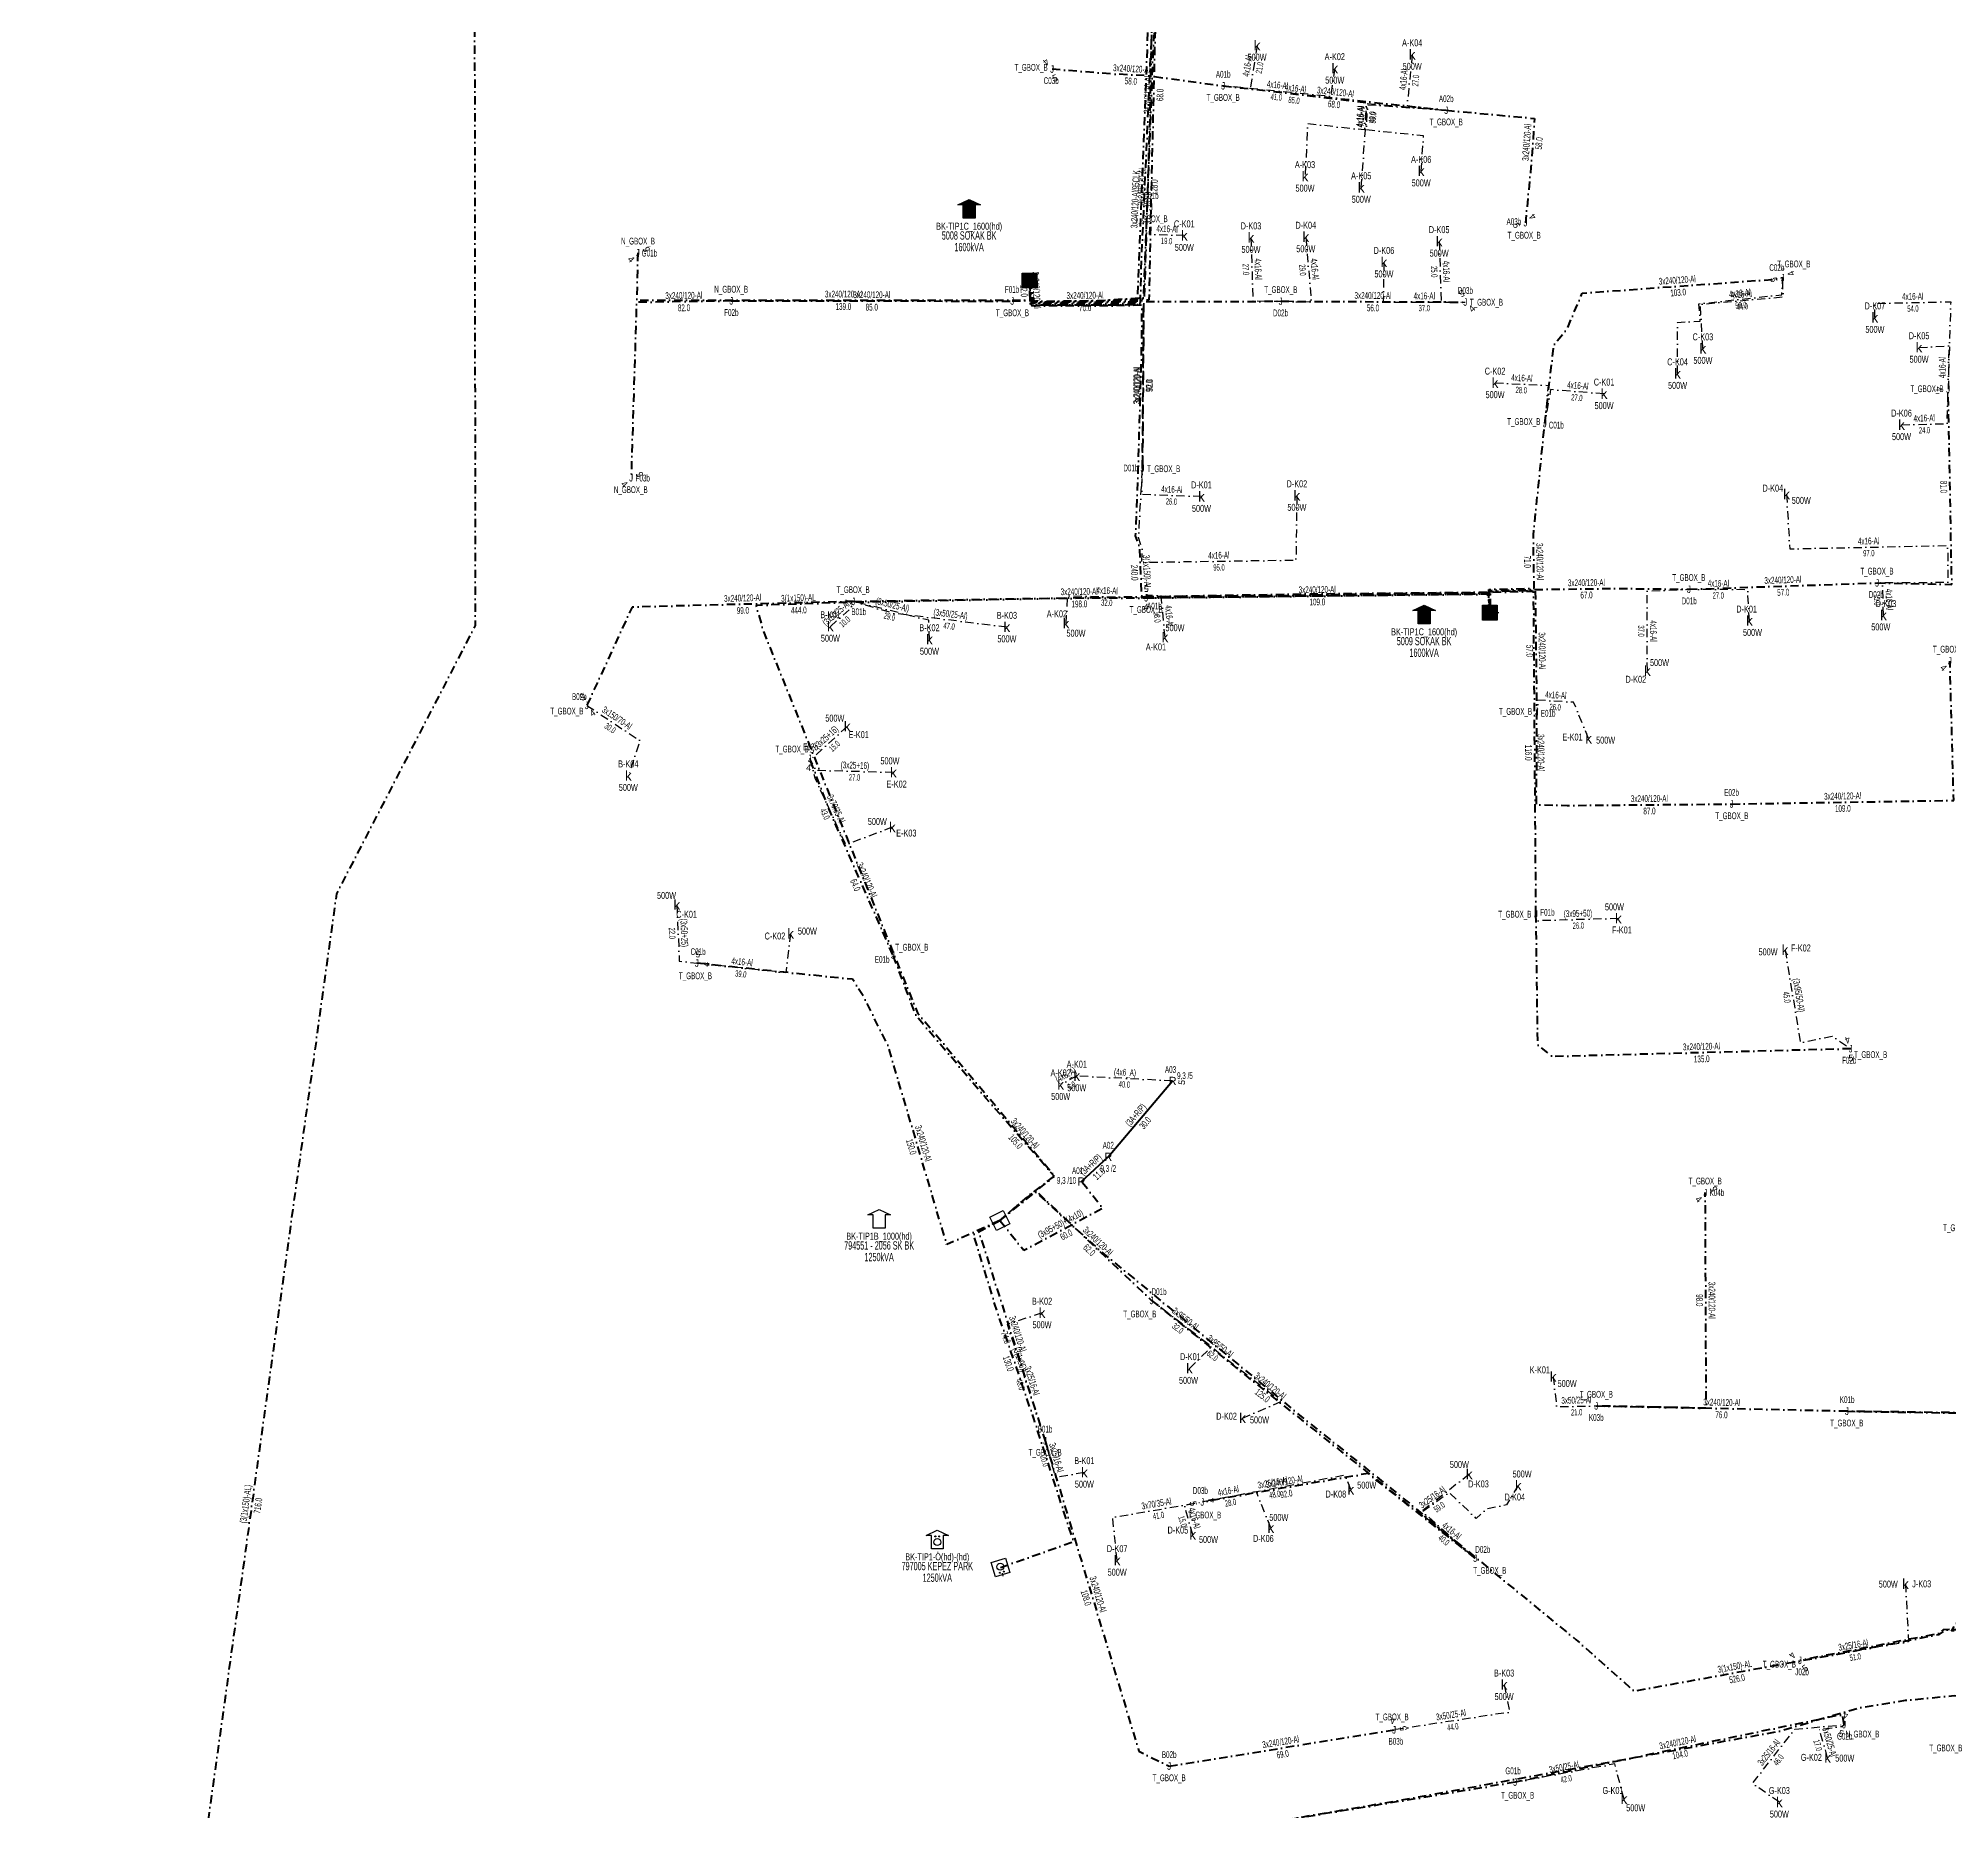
# Model space of a CAD drawing. Header units: millimetres. Extents: x 563565 to 566167, y 4094172 to 4096697.
# Drawn here: x 563621 to 564198, y 4095057 to 4095592 of the extents above; entities that cross this region are included whole.
import ezdxf
from ezdxf.enums import TextEntityAlignment as Align

# ---------------------------------------------------------------- set-up
doc = ezdxf.new("R2010")
doc.units = ezdxf.units.MM
doc.linetypes.add('DASHDOT', pattern=[5, 2.5, -1.25, 0, -1.25])
for name, color, linetype, lineweight in [('DIREK_AG_MEVCUT', 120, 'Continuous', 25), ('DIREK_BOX_YENI', 5, 'Continuous', 25), ('HAT_ABONE_YERALTI_MEVCUT', 56, 'DASHDOT', 30), ('HAT_ABONE_YERALTI_YENI', 30, 'DASHDOT', 30), ('HAT_AG_HAVAI_MEVCUT', 126, 'Continuous', 50), ('HAT_AG_YERALTI_MEVCUT', 126, 'DASHDOT', 50), ('HAT_BOX_YERALTI_YENI', 5, 'DASHDOT', 50), ('HAT_OG_YERALTI_MEVCUT', 48, 'DASHDOT', 70), ('HAT_OG_YERALTI_YENI', 1, 'DASHDOT', 70), ('KOFRE_ABONE_MEVCUT', 6, 'Continuous', 25), ('TRAFO_MEVCUT', 5, 'Continuous', 30), ('TRAFO_TADILAT_BYSK', 5, 'Continuous', 30), ('TRAFO_YENI', 5, 'Continuous', 30)]:
    doc.layers.add(name, color=color, linetype=linetype, lineweight=lineweight)
doc.styles.add('Direk', font='B_CAD')
doc.styles.get("Standard").update_dxf_attribs({"font": 'Arial'})

# ---------------------------------------------------------------- blocks, each defined once
blk = doc.blocks.new('YENI_BINA_KARE')
blk.add_hatch(color=5).paths.add_polyline_path([(-2.25, -2.25), (2.25, -2.25), (2.25, 2.25), (-2.25, 2.25)])
at = {"layer": 'TRAFO_TADILAT_BYSK', "linetype": 'Continuous'}
for p, q in [((-2.25, -2.25), (-2.25, 2.25)), ((-2.25, 2.25), (2.25, 2.25)), ((0, 1.8), (0, 2.7)), ((2.25, 2.25), (2.25, -2.25)), ((2.25, -2.25), (-2.25, -2.25))]:
    blk.add_line(p, q, dxfattribs=at)
blk = doc.blocks.new('YENI_BETKOSK')
at = {"layer": 'TRAFO_YENI', "linetype": 'Continuous'}
for p, q in [((-3.4, 2), (0, 3.6)), ((-1.8, 2), (-3.4, 2)), ((-1.8, -2), (-1.8, 2)), ((0, 3.6), (3.4, 2)), ((3.4, 2), (1.8, 2)), ((1.8, 2), (1.8, -2)), ((1.8, -2), (-1.8, -2))]:
    blk.add_line(p, q, dxfattribs=at)
for points in [[(-3.4, 2), (-1.8, 2), (-1.8, 2.752941)], [(-1.8, 2.752941), (0, -2), (0, 3.6)], [(-1.8, -2), (-1.8, 2.752941), (0, -2)], [(0, -2), (0, 3.6), (1.8, -2)], [(0, 3.6), (1.8, -2), (1.8, 2.752941)], [(1.8, 2), (1.8, 2.752941), (3.4, 2)]]:
    blk.add_solid(points, dxfattribs=at)
blk = doc.blocks.new('MEV_BINA_KARE')
at = {"layer": 'TRAFO_MEVCUT', "linetype": 'Continuous'}
for p, q in [((-2.25, -2.25), (-2.25, 2.25)), ((-2.25, 2.25), (2.25, 2.25)), ((0, 1.8), (0, 2.7)), ((2.25, 2.25), (2.25, -2.25)), ((2.25, -2.25), (-2.25, -2.25))]:
    blk.add_line(p, q, dxfattribs=at)
blk = doc.blocks.new('MEV_BETKOSK')
at = {"layer": 'TRAFO_MEVCUT', "linetype": 'Continuous'}
for p, q in [((-3.4, 2), (0, 3.6)), ((-1.8, 2), (-3.4, 2)), ((-1.8, -2), (-1.8, 2)), ((0, 3.6), (3.4, 2)), ((3.4, 2), (1.8, 2)), ((1.8, 2), (1.8, -2)), ((1.8, -2), (-1.8, -2))]:
    blk.add_line(p, q, dxfattribs=at)
blk = doc.blocks.new('MEV_OZELBINA_KARE')
at = {"layer": 'TRAFO_MEVCUT', "linetype": 'Continuous'}
for p, q in [((-2.25, 2.25), (2.25, 2.25)), ((-2.25, -2.25), (-2.25, 2.25)), ((0, 1.8), (0, 2.7)), ((2.25, 2.25), (2.25, -2.25)), ((2.25, -2.25), (-2.25, -2.25))]:
    blk.add_line(p, q, dxfattribs=at)
for centre, radius in [((0, -0.215091), 1.049264), ((-0.592312, 1.488957), 0.15614), ((0.592312, 1.488957), 0.15614)]:
    blk.add_circle(centre, radius, dxfattribs=at)
blk = doc.blocks.new('MEV_MBK_OZEL')
at = {"layer": 'TRAFO_MEVCUT', "linetype": 'Continuous'}
for p, q in [((-3.4, 2), (0, 3.6)), ((-1.8, 2), (-3.4, 2)), ((-1.8, -2), (-1.8, 2)), ((0, 3.6), (3.4, 2)), ((1.8, 2), (1.8, -2)), ((3.4, 2), (1.8, 2)), ((1.8, -2), (-1.8, -2))]:
    blk.add_line(p, q, dxfattribs=at)
for centre, radius in [((0, 0), 1.049264), ((-0.592312, 1.704048), 0.15614), ((0.592312, 1.704048), 0.15614)]:
    blk.add_circle(centre, radius, dxfattribs=at)

msp = doc.modelspace()

# ---------------------------------------------------------------- linework, layer by layer
at = {"layer": 'HAT_ABONE_YERALTI_MEVCUT', "flags": 128}
for points in [[(563860.133538, 4095414.820748), (563866.403462, 4095420.381001), (563867.058, 4095422.367)], [(563913.39, 4095414.63), (563878.953373, 4095418.807142), (563867.058, 4095422.367)], [(563890.02, 4095410.89), (563889.785784, 4095416.704245), (563867.058, 4095422.367)], [(563865.2, 4095384.68), (563855.062766, 4095375.414544), (563853.889467, 4095375.013136)], [(563879.14, 4095370.77), (563855.807735, 4095371.387497), (563853.889467, 4095375.013136)], [(563813.83, 4095330.84), (563814.539353, 4095313.875198), (563819.845901, 4095313.238604)], [(564097.86335, 4095326.739407), (564073.596934, 4095326.041278), (564073.015632, 4095328.089826)], [(564148.150292, 4095317.242629), (564152.825156, 4095289.260978), (564162.422137, 4095291.250596), (564167.98, 4095287.442)], [(563934.47, 4095279.22), (563929.61, 4095276.6)], [(563963.38, 4095277.71), (563934.47, 4095279.22)]]:
    msp.add_lwpolyline(points, dxfattribs=at)
at = {"layer": 'HAT_ABONE_YERALTI_YENI', "flags": 128}
for points in [[(563988.86, 4095590.09), (563986.775794, 4095577.128843), (563978.64731, 4095577.903881)], [(564035.67, 4095587.35), (564034.131375, 4095571.967854), (564045.943214, 4095570.53059)], [(564012.31, 4095583.16), (564011.075496, 4095574.738272), (563978.64731, 4095577.903881)], [(563978.64731, 4095577.903881), (564021.823636, 4095572.770466), (564021.200365, 4095564.598697), (564004.164304, 4095566.468508), (564003.33, 4095550.59)], [(564020.29, 4095547.23), (564021.543352, 4095564.60179), (564022.028118, 4095572.635054), (564045.943214, 4095570.53059)], [(564038.38, 4095552.18), (564039.064179, 4095562.870483), (564021.751108, 4095564.60179), (564022.305127, 4095572.219541), (564045.943214, 4095570.53059)], [(563966.91, 4095532.72), (563956.379096, 4095533.111192), (563956.887572, 4095541.305363)], [(563987.03, 4095532.12), (563987.607919, 4095513.037841), (563995.99, 4095512.917)], [(564003.57, 4095532.31), (564005.2534, 4095512.677729), (563995.99, 4095512.917)], [(564043.8, 4095530.98), (564044.42554, 4095512.79117), (564051.679, 4095512.681)], [(564027.14, 4095524.71), (564026.950139, 4095512.677729), (564051.679, 4095512.681)], [(564115.73, 4095491.09), (564115.661142, 4095506.527814), (564122.58637, 4095506.953982), (564122.160203, 4095512.174539), (564147.197566, 4095514.891359), (564147.467, 4095520.06)], [(564123.38, 4095498.64), (564122.58637, 4095512.014726), (564147.570463, 4095514.252107), (564147.467, 4095520.06)], [(564175.270087, 4095507.978321), (564175.27695, 4095512.280805), (564198.130203, 4095512.765571), (564197.357494, 4095486.393438)], [(564188.594, 4095498.976), (564197.576184, 4095499.469133), (564197.357494, 4095486.393438)], [(564060.67, 4095488.3), (564076.669238, 4095487.550028), (564075.66891, 4095476.038628)], [(564093.56, 4095484.99), (564077.427592, 4095486.294753), (564075.66891, 4095476.038628)], [(564183.298803, 4095475.635694), (564197.073082, 4095475.995806), (564197.357494, 4095486.393438)], [(564000.88, 4095454.31), (564000.590039, 4095434.778092), (563954.121758, 4095434.085569), (563954.19101, 4095438.309958), (563953.082974, 4095441.634068), (563954.29128, 4095462.516392)], [(563972.09, 4095453.99), (563954.057273, 4095454.644908), (563954.29128, 4095462.516392)], [(564148.62, 4095454.7), (564149.58889, 4095438.235536), (564197.213684, 4095439.225844), (564197.303712, 4095428.062376), (564175.959573, 4095427.95002)], [(563931.25, 4095415.71), (563931.715186, 4095424.103573), (563955.419308, 4095423.457606)], [(563961.09, 4095411.54), (563959.945735, 4095424.166919), (563955.425394, 4095424.201415), (563955.419308, 4095423.457606)], [(564106.62, 4095401.41), (564106.513616, 4095425.468823), (564119.177, 4095426.045)], [(564137.425029, 4095416.545429), (564136.871011, 4095425.894487), (564119.177, 4095426.045)], [(564177.868361, 4095418.207484), (564177.591352, 4095427.625794), (564175.959573, 4095427.95002)], [(563786.663884, 4095391.009117), (563802.728849, 4095380.346282), (563799.16, 4095369.81)], [(564088.89, 4095381), (564084.372028, 4095391.958579), (564073.430168, 4095392.58185), (564073.707177, 4095390.642786), (564073.229823, 4095389.215889)], [(563878.82, 4095354.24), (563864.776114, 4095348.994254), (563855.508579, 4095369.057149), (563853.889467, 4095375.013136)], [(563848.128787, 4095322.184779), (563846.724351, 4095310.364107), (563819.845901, 4095313.238604)], [(563984.48424, 4095176.029979), (563996.051526, 4095180.982003), (563957.03, 4095211.495)], [(563968.47, 4095190.97), (563975.082957, 4095197.544027), (563957.03, 4095211.495)], [(563923.99, 4095207.73), (563913.485343, 4095204.299262), (563924.904626, 4095169.176673)], [(564078.19, 4095188.5), (564079.280605, 4095179.440978), (564091.215, 4095179.687)], [(563936.76, 4095159.62), (563928.146523, 4095158.051705), (563924.904626, 4095169.176673)], [(564017.16, 4095154.44), (564015.412421, 4095158.758481), (563972.354317, 4095150.71115)], [(564052.87, 4095159.08), (564038.070303, 4095147.47857), (564054.695307, 4095133.733626)], [(563993.03, 4095142.87), (563988.653791, 4095153.813068), (563972.354317, 4095150.71115)], [(564067.67, 4095155.67), (564064.088385, 4095149.819297), (564058.146539, 4095148.558906), (564054.995561, 4095145.768039), (564046.803016, 4095153.510444), (564038.790527, 4095147.748654), (564054.695307, 4095133.733626)], [(563946.66, 4095133.07), (563945.262197, 4095146.026582), (563972.354317, 4095150.71115)], [(563969.46, 4095140.81), (563966.867023, 4095149.851837), (563972.354317, 4095150.71115)], [(564184.48123, 4095125.969142), (564185.417521, 4095108.530725), (564152.676489, 4095102.915187)], [(564063.4, 4095095.55), (564065.076136, 4095087.311317), (564030.211585, 4095081.967822)], [(564146.44, 4095060.12), (564138.32089, 4095065.82485), (564151.129396, 4095082.159618), (564165.981, 4095083.521)], [(564161.006335, 4095073.547162), (564158.55587, 4095082.07052), (564165.161472, 4095082.976126), (564165.981, 4095083.521)], [(564099.57902, 4095061.070546), (564096.788153, 4095071.693846), (564066.7598, 4095066.172206)]]:
    msp.add_lwpolyline(points, dxfattribs=at)
at = {"layer": 'HAT_AG_HAVAI_MEVCUT'}
for p, q in [((563943.97, 4095254.82), (563963.38, 4095277.71)), ((563935.87, 4095247.36), (563943.97, 4095254.82))]:
    msp.add_line(p, q, dxfattribs=at)
at = {"layer": 'HAT_AG_YERALTI_MEVCUT', "flags": 128}
msp.add_lwpolyline([(563911.264, 4095235.607), (563918.504511, 4095226.633835), (563942.285239, 4095239.339377), (563935.87, 4095247.36)], dxfattribs=at)
at = {"layer": 'HAT_BOX_YERALTI_YENI', "flags": 128}
for points in [[(563929.77, 4095643.525), (563944.591099, 4095639.665458), (563957.333519, 4095637.033872), (563955.166599, 4095574.603395), (563952.733251, 4095512.695989), (563920.95338, 4095512.425905), (563920.249, 4095519.181)], [(563920.249, 4095519.181), (563921.378213, 4095512.722438), (563940.290989, 4095513.039517), (563954.905745, 4095513.677661), (563956.562591, 4095567.595376), (563957.812595, 4095631.824464), (563958.079509, 4095637.085331), (563991.455453, 4095630.82309)], [(563958.526817, 4095609.143397), (563957.131587, 4095580.86375), (563944.666177, 4095581.556272), (563927.029, 4095582.964)], [(563956.887572, 4095541.305363), (563958.526817, 4095609.143397)], [(563920.249, 4095519.181), (563921.520858, 4095512.901554), (563940.748846, 4095513.153724), (563954.649737, 4095514.004799), (563957.256841, 4095580.792558), (563978.64731, 4095577.903881)], [(563978.64731, 4095577.903881), (564045.943214, 4095570.53059)], [(564045.943214, 4095570.53059), (564072.60327, 4095568.076252), (564071.49385, 4095553.331776), (564069.837, 4095536.617)], [(563920.249, 4095519.181), (563921.2719, 4095512.661383), (563952.701782, 4095513.03428), (563956.337997, 4095513.397486), (563956.887572, 4095541.305363)], [(563802.023, 4095527.517), (563801.74597, 4095513.251415), (563920.374668, 4095513.293127), (563920.249, 4095519.181)], [(563915.005, 4095512.99), (563920.588609, 4095513.161721), (563920.249, 4095519.181)], [(563920.249, 4095519.181), (563921.054451, 4095512.2018), (563953.326014, 4095512.2018), (563954.641807, 4095512.271052), (563954.29128, 4095462.516392)], [(564075.66891, 4095476.038628), (564078.412669, 4095499.791604), (564082.3739, 4095504.473059), (564086.947978, 4095515.37977), (564144.565876, 4095519.521057), (564147.467, 4095520.06)], [(563830.237472, 4095513.038231), (563801.638422, 4095512.609896), (563800.010777, 4095459.686539)], [(563830.237472, 4095513.038231), (563915.005, 4095512.99)], [(563954.29128, 4095462.516392), (563954.658449, 4095512.802233), (563995.99, 4095512.917)], [(563995.99, 4095512.917), (564051.679, 4095512.681)], [(564175.959573, 4095427.95002), (564198.477367, 4095427.493579), (564197.357494, 4095486.393438)], [(564059.093, 4095419), (564058.779351, 4095426.008126), (564072.465897, 4095426.335948), (564072.220031, 4095442.399198), (564075.66891, 4095476.038628)], [(563867.058, 4095422.367), (564003.372015, 4095424.633301), (564058.798671, 4095425.174284), (564059.093, 4095419)], [(563955.419308, 4095423.457606), (564058.6302, 4095424.717236), (564059.093, 4095419)], [(564059.093, 4095419), (564058.901775, 4095425.705073), (564078.816928, 4095426.073872), (564097.666661, 4095426.278761), (564119.177, 4095426.045)], [(564059.093, 4095419), (564059.026562, 4095425.380312), (564072.801367, 4095425.727046), (564073.229823, 4095389.215889)], [(564073.015632, 4095328.089826), (564072.288027, 4095425.396558), (564059.289907, 4095425.076933), (564059.093, 4095419)], [(564119.177, 4095426.045), (564175.959573, 4095427.95002)], [(563867.058, 4095422.367), (563800.311493, 4095420.677833), (563786.663884, 4095391.009117)], [(564132.07461, 4095361.253422), (564199.053849, 4095362.35376), (564197.884431, 4095404.388446)], [(564073.229823, 4095389.215889), (564073.077823, 4095361.089439), (564082.400245, 4095360.823085), (564132.07461, 4095361.253422)], [(563878.996, 4095315.715), (563859.824264, 4095359.451686), (563853.889467, 4095375.013136)], [(564167.98, 4095287.442), (564077.96717, 4095285.056459), (564073.5558, 4095288.56755), (564073.015632, 4095328.089826)], [(563911.264, 4095235.607), (563895.247297, 4095228.380312), (563877.497546, 4095288.393179), (563870.530421, 4095302.468863), (563866.840499, 4095308.377094), (563819.845901, 4095313.238604)], [(563911.264, 4095235.607), (563922.279944, 4095244.579425), (563927.701606, 4095248.929363), (563907.142871, 4095272.450108), (563886.076327, 4095297.261815), (563878.996, 4095315.715)], [(563911.264, 4095235.607), (563922.036163, 4095244.662901), (563957.03, 4095211.495)], [(564091.215, 4095179.687), (564124.383216, 4095179.078054), (564124.095044, 4095244.020089)], [(563911.264, 4095235.607), (563904.825486, 4095232.597346), (563924.904626, 4095169.176673)], [(564166.84, 4095178.083), (564201.779069, 4095177.538485), (564200.910096, 4095229.882613)], [(563957.03, 4095211.495), (564054.695307, 4095133.733626)], [(564166.84, 4095178.083), (564091.215, 4095179.687)], [(564369.839, 4095131.222), (564369.516868, 4095123.435876), (564219.242188, 4095112.902604), (564198.334514, 4095111.746886), (564202.290342, 4095117.984924), (564201.225312, 4095177.62665), (564166.84, 4095178.083)], [(563924.904626, 4095169.176673), (563953.23948, 4095075.48556), (563962.349402, 4095070.996613)], [(564054.695307, 4095133.733626), (564022.375267, 4095159.301568), (563972.354317, 4095150.71115)], [(564329.929, 4095122.185), (564232.643348, 4095113.066623), (564195.911938, 4095112.166344), (564194.471491, 4095110.99598), (564152.676489, 4095102.915187)], [(564165.981, 4095083.521), (564165.501862, 4095086.55784), (564066.7598, 4095066.172206)], [(563962.349402, 4095070.996613), (564030.211585, 4095081.967822)], [(564066.7598, 4095066.172206), (563970.942913, 4095050.280534), (563900.787786, 4095038.215831), (563913.85465, 4094995.095182), (563924.089902, 4094974.228827), (563952.728111, 4094921.090249), (563941.512386, 4094918.694657), (563917.665361, 4094918.585766), (563918.209813, 4094928.930367), (563913.467188, 4094928.821032)]]:
    msp.add_lwpolyline(points, dxfattribs=at)
at = {"layer": 'HAT_OG_YERALTI_MEVCUT', "flags": 128}
for points in [[(563752.760718, 4095625.750389), (563752.982211, 4095415.139148), (563711.119544, 4095334.143989), (563660.023571, 4094965.528375), (563624.100115, 4094964.635867), (563622.533, 4094970.467)], [(563911.435876, 4095130.954718), (563933.487464, 4095138.747396), (563921.575543, 4095175.588543), (563909.667107, 4095210.574819), (563903.347005, 4095231.379607), (563911.264, 4095235.607)]]:
    msp.add_lwpolyline(points, dxfattribs=at)
at = {"layer": 'HAT_OG_YERALTI_YENI', "flags": 128}
for points in [[(563920.249, 4095519.181), (563920.756224, 4095511.786081), (563953.664454, 4095511.912166), (563954.042709, 4095526.285876), (563957.950421, 4095612.81884), (563959.212026, 4095663.067004), (563959.750869, 4095733.624565), (563960.827846, 4095782.742035), (563964.428965, 4095786.883321), (563968.660279, 4095786.343153), (563968.362, 4095783.067)], [(564059.093, 4095419), (564058.724753, 4095424.906681), (564036.029422, 4095424.780596), (563994.38033, 4095424.086713), (563954.12209, 4095423.740426), (563953.428506, 4095438.51732), (563952.230697, 4095442.17379), (563953.017304, 4095462.369348), (563954.025373, 4095497.372494), (563954.152088, 4095511.734642), (563949.392372, 4095511.608556), (563920.404626, 4095511.483266), (563920.249, 4095519.181)], [(564059.093, 4095419), (564058.473283, 4095424.537118), (563953.32062, 4095423.366755), (563927.879323, 4095423.278761), (563863.4193, 4095422.01837), (563837.664293, 4095421.172453), (563839.954945, 4095413.288347), (563886.391211, 4095298.299051), (563927.763045, 4095249.064649), (563920.251837, 4095243.417924), (563911.264, 4095235.607)], [(563911.264, 4095235.607), (563922.025868, 4095244.226686), (563941.959277, 4095226.162034), (564002.646366, 4095176.133491), (564030.307761, 4095154.004135), (564085.173701, 4095109.103117), (564102.589211, 4095093.682352), (564164.050557, 4095104.825682), (564194.608668, 4095110.731873), (564196.656397, 4095112.124328), (564222.744459, 4095113.107238), (564243.935771, 4095114.129983), (564280.741277, 4095116.996136), (564322.042403, 4095120.802264), (564343.620272, 4095122.763159), (564352.950159, 4095123.562864), (564369.178921, 4095123.684184), (564369.839, 4095131.222)], [(563622.533, 4094970.467), (563621.130369, 4094958.499643), (563695.276663, 4094957.200351), (563698.308346, 4094985.26507), (563703.780017, 4094997.753232), (563711.109359, 4095004.083118), (563728.966303, 4095008.480724), (563744.424553, 4095010.812787), (563788.893, 4095018.527872), (563826.472538, 4095025.457432), (563868.530706, 4095032.111014), (563904.902235, 4095039.092546), (564030.510696, 4095060.477682), (564146.264489, 4095081.529601), (564170.51795, 4095088.6324), (564184.550309, 4095090.884507), (564199.143173, 4095092.305139), (564215.245739, 4095091.719591), (564243.205648, 4095092.451526), (564278.631292, 4095095.818426), (564346.199297, 4095101.517825), (564373.134498, 4095102.249759), (564371.231467, 4095124.35419), (564369.839, 4095131.222)]]:
    msp.add_lwpolyline(points, dxfattribs=at)

# ---------------------------------------------------------------- block references
at = {"layer": 'TRAFO_MEVCUT'}
for name, p in [('MEV_BETKOSK', (563874.835168, 4095235.350896)), ('MEV_MBK_OZEL', (563892.38715, 4095138.620993))]:
    msp.add_blockref(name, p, dxfattribs=at)
for name, p, rotation in [('MEV_BINA_KARE', (563911.264, 4095235.607), 116.800611), ('MEV_OZELBINA_KARE', (563911.435876, 4095130.954718), 196.429301)]:
    msp.add_blockref(name, p, dxfattribs=dict(at, rotation=rotation))
at = {"layer": 'TRAFO_YENI'}
for p in [(563901.98267, 4095540.020047), (564039.261248, 4095417.65328)]:
    msp.add_blockref('YENI_BETKOSK', p, dxfattribs=at)
for p, rotation in [((563920.249, 4095519.181), 180.816078), ((564059.093, 4095419), 270)]:
    msp.add_blockref('YENI_BINA_KARE', p, dxfattribs=dict(at, rotation=rotation))

# ---------------------------------------------------------------- texts
at = {"layer": 'DIREK_AG_MEVCUT', "linetype": 'ByBlock', "width": 0.53}
for s, p in [('A03', (563962.761205, 4095281.154865)), ('9,3 /5', (563967.101774, 4095279.31721)), ('A02', (563943.97, 4095258.32)), ('A01', (563934.722019, 4095250.666379)), ('9,3 /2', (563943.97, 4095251.32)), ('9,3 /10', (563931.366378, 4095247.702621))]:
    msp.add_text(s, height=2.05, dxfattribs=at).set_placement(p, align=Align.MIDDLE_CENTER)
at = {"layer": 'DIREK_AG_MEVCUT', "linetype": 'ByBlock', "style": 'Direk'}
for p in [(563963.38, 4095277.71), (563943.97, 4095254.82), (563935.87, 4095247.36)]:
    msp.add_text('R', height=2.5, dxfattribs=at).set_placement(p, align=Align.MIDDLE_CENTER)
at = {"layer": 'DIREK_AG_MEVCUT', "color": 32, "style": 'Direk'}
msp.add_text('5', height=2, rotation=441.529853, dxfattribs=at).set_placement((563966.14946, 4095277.297577), align=Align.MIDDLE_CENTER)
at = {"layer": 'DIREK_BOX_YENI', "width": 0.53}
for s, p in [('T_GBOX_B', (563920.675881, 4095583.47108)), ('C03b', (563926.75053, 4095579.475096)), ('A01b', (563978.64731, 4095581.403881)), ('T_GBOX_B', (563978.64731, 4095574.403881)), ('A02b', (564045.943214, 4095574.03059)), ('T_GBOX_B', (564045.943214, 4095567.03059)), ('C01b', (563956.887572, 4095544.805363)), ('T_GBOX_B', (563956.887572, 4095537.805363)), ('A03b', (564066.354069, 4095536.962245)), ('N_GBOX_B', (563802.092059, 4095531.073158)), ('T_GBOX_B', (564069.463708, 4095532.851126)), ('G01b', (563805.52234, 4095527.449045)), ('C02b', (564145.682828, 4095523.071101)), ('T_GBOX_B', (564150.833216, 4095524.183308)), ('N_GBOX_B', (563830.212108, 4095516.559224)), ('F01b', (563914.952194, 4095516.489602)), ('T_GBOX_B', (563996.022894, 4095516.44373)), ('D03b', (564051.71875, 4095516.180774)), ('F02b', (563830.262684, 4095509.538322)), ('T_GBOX_B', (563915.058462, 4095509.446915)), ('D02b', (563995.949668, 4095509.417232)), ('T_GBOX_B', (564058.061199, 4095512.632957)), ('T_GBOX_B', (564190.977282, 4095486.534049)), ('T_GBOX_B', (564069.327664, 4095476.639183)), ('C01b', (564079.136594, 4095475.564107)), ('D01b', (563950.793119, 4095462.629848)), ('T_GBOX_B', (563960.672154, 4095462.398265)), ('N_GBOX_B', (563799.900421, 4095456.098262)), ('F03b', (563803.509123, 4095459.578948)), ('T_GBOX_B', (564119.136958, 4095429.577445)), ('T_GBOX_B', (564175.890591, 4095431.505269)), ('T_GBOX_B', (563866.983369, 4095425.926638)), ('D01b', (564119.24168, 4095422.545598)), ('D02b', (564175.67533, 4095424.461581)), ('B01b', (563868.676787, 4095419.263852)), ('T_GBOX_B', (563955.392824, 4095419.936029)), ('A01b', (563957.89997, 4095420.988535)), ('T_GBOX_B', (564197.784869, 4095407.967222)), ('B02b', (563784.387111, 4095393.667369)), ('T_GBOX_B', (563780.630027, 4095389.29465)), ('T_GBOX_B', (564066.847408, 4095389.195687)), ('E01b', (564076.682792, 4095388.644044)), ('T_GBOX_B', (563848.548655, 4095377.847223)), ('E02b', (563854.166075, 4095378.502189)), ('E02b', (564132.030705, 4095364.753146)), ('T_GBOX_B', (564132.118969, 4095357.717541)), ('T_GBOX_B', (564066.633688, 4095328.022354)), ('F01b', (564076.480411, 4095328.58511)), ('T_GBOX_B', (563884.699863, 4095318.057893)), ('C01b', (563820.234429, 4095316.716973)), ('E01b', (563875.758478, 4095314.38517)), ('T_GBOX_B', (563819.414731, 4095309.438055)), ('F02b', (564167.525171, 4095283.971679)), ('T_GBOX_B', (564173.987979, 4095285.66787)), ('T_GBOX_B', (564124.079457, 4095247.532845)), ('K04b', (564127.59501, 4095244.03562)), ('T_GBOX_B', (564200.851206, 4095233.42997)), ('D01b', (563959.306821, 4095214.153211)), ('T_GBOX_B', (563953.493507, 4095207.426186)), ('T_GBOX_B', (564091.211051, 4095183.190247)), ('K01b', (564166.900335, 4095181.58248)), ('K03b', (564091.213961, 4095176.187)), ('T_GBOX_B', (564166.778808, 4095174.533838)), ('B01b', (563924.904626, 4095172.676673)), ('T_GBOX_B', (563924.904626, 4095165.676673)), ('D03b', (563971.756319, 4095154.159685)), ('T_GBOX_B', (563973.03182, 4095146.779594)), ('D02b', (564056.974233, 4095136.390032)), ('T_GBOX_B', (564059.079806, 4095130.071969)), ('T_GBOX_B', (564146.443658, 4095101.778271)), ('J02b', (564153.286358, 4095099.468731)), ('T_GBOX_B', (564029.597428, 4095085.868123)), ('B03b', (564030.756001, 4095078.510422)), ('G02b', (564166.158645, 4095080.025511)), ('N_GBOX_B', (564171.500433, 4095080.698712)), ('T_GBOX_B', (564196.675932, 4095076.510678)), ('B02b', (563962.349402, 4095074.496613)), ('G01b', (564066.100671, 4095069.609581)), ('T_GBOX_B', (563962.349402, 4095067.496613)), ('T_GBOX_B', (564067.472473, 4095062.223986))]:
    msp.add_text(s, height=2.05, dxfattribs=at).set_placement(p, align=Align.MIDDLE_CENTER)
at = {"layer": 'DIREK_BOX_YENI', "color": 32, "style": 'Direk'}
for s, rotation, p in [('4', 580.43656, (563925.212904, 4095585.095149)), ('5', 377.93656, (563927.891299, 4095580.300085)), ('4', 489.339056, (564072.002543, 4095538.391943)), ('5', 286.839056, (564067.157058, 4095535.805884)), ('5', 111.387487, (563804.630179, 4095528.538086)), ('4', 313.887486, (563800.005033, 4095525.575916)), ('4', 475.896401, (564149.985839, 4095521.282887)), ('5', 202.397861, (564050.6121, 4095515.269769)), ('5', 283.458485, (564144.743891, 4095519.408326)), ('4', 404.788141, (564053.651565, 4095510.693794)), ('4', 268.889655, (564194.55802, 4095486.447696)), ('4', 313.238439, (563797.970951, 4095457.768438)), ('5', 110.73844, (563802.629356, 4095460.678026)), ('5', 178.721536, (563955.48178, 4095426.256909)), ('4', 359.004063, (563955.370639, 4095420.658029)), ('4', 316.593576, (564195.960358, 4095402.354253)), ('5', 206.003146, (563785.436307, 4095393.525673)), ('4', 396.14426, (563788.315381, 4095388.74802)), ('5', 162.837634, (563854.715693, 4095377.688459)), ('4', 353.627795, (563853.578704, 4095372.230435)), ('5', 173.34339, (563820.170473, 4095316.019729)), ('4', 443.711627, (563822.629054, 4095312.931913)), ('4', 559.56349, (564167.042417, 4095290.080359)), ('5', 361.555928, (564168.056028, 4095284.643032)), ('5', 112.754243, (564126.677127, 4095245.103071)), ('4', 315.254242, (564122.12395, 4095242.031424)), ('4', 459.761074, (563975.113782, 4095151.185862)), ('5', 279.761074, (563969.594852, 4095150.236438)), ('4', 235.640143, (564150.365063, 4095104.495475)), ('5', 33.291447, (564154.213403, 4095100.574697)), ('4', 188.831073, (564029.781724, 4095084.734629)), ('5', 99.066019, (564032.976606, 4095082.409025)), ('4', 530.581734, (564166.439193, 4095086.283256)), ('5', 341.386287, (564165.087279, 4095080.867462))]:
    msp.add_text(s, height=2, rotation=rotation, dxfattribs=at).set_placement(p, align=Align.MIDDLE_CENTER)
at = {"layer": 'DIREK_BOX_YENI', "style": 'Direk', "width": 0.8}
for p in [(563927.029, 4095582.964), (563978.64731, 4095577.903881), (564045.943214, 4095570.53059), (563956.887572, 4095541.305363), (564069.837, 4095536.617), (563802.023, 4095527.517), (564147.467, 4095520.06), (563830.237472, 4095513.038231), (563915.005, 4095512.99), (563995.99, 4095512.917), (564051.679, 4095512.681), (564197.357494, 4095486.393438), (564075.66891, 4095476.038628), (563954.29128, 4095462.516392), (563800.010777, 4095459.686539), (564175.959573, 4095427.95002), (563867.058, 4095422.367), (563955.419308, 4095423.457606), (564119.177, 4095426.045), (564197.884431, 4095404.388446), (563786.663884, 4095391.009117), (564073.229823, 4095389.215889), (563853.889467, 4095375.013136), (564132.07461, 4095361.253422), (564073.015632, 4095328.089826), (563819.845901, 4095313.238604), (563878.996, 4095315.715), (564167.98, 4095287.442), (564124.095044, 4095244.020089), (563957.03, 4095211.495), (564091.215, 4095179.687), (564166.84, 4095178.083), (563924.904626, 4095169.176673), (563972.354317, 4095150.71115), (564054.695307, 4095133.733626), (564152.676489, 4095102.915187), (564030.211585, 4095081.967822), (564165.981, 4095083.521), (563962.349402, 4095070.996613), (564066.7598, 4095066.172206)]:
    msp.add_text('J', height=2.25, dxfattribs=at).set_placement(p, align=Align.MIDDLE_CENTER)
at = {"layer": 'HAT_ABONE_YERALTI_MEVCUT', "lineweight": 30, "width": 0.53}
for s, rotation, p in [('(3x50/25-Al)', 346.009299, (563878.627392, 4095420.360407)), ('(3x50/25-Al)', 41.567048, (563862.704528, 4095418.236827)), ('(3x50/25-Al)', 353.083845, (563896.274041, 4095417.562386)), ('(3x25+16)', 402.427385, (563859.557926, 4095380.674685)), ('(3x25+16)', 358.483999, (563867.496355, 4095371.928451)), ('(3x50+25)', 272.394327, (563815.033935, 4095322.393109)), ('(3x95+50)', 361.647907, (564085.705699, 4095327.239991)), ('(3x95/50-Al)', 279.484745, (564151.326104, 4095303.391871)), ('(4x6_A)', 388.328869, (563931.636648, 4095278.658203)), ('(4x6_A)', 357.010098, (563948.969336, 4095279.313843))]:
    msp.add_text(s, height=2.05, rotation=rotation, dxfattribs=at).set_placement(p, align=Align.CENTER)
for s, rotation, p in [('10.0', 41.567048, (563863.832472, 4095416.964922)), ('29.0', 346.009299, (563878.216392, 4095418.710838)), ('47.0', 353.083845, (563896.069332, 4095415.874756)), ('15.0', 402.427385, (563860.70484, 4095379.419859)), ('27.0', 358.483999, (563867.45138, 4095370.229046)), ('26.0', 361.647907, (564085.754586, 4095325.540694)), ('22.0', 272.394327, (563813.335419, 4095322.322089)), ('45.0', 279.484745, (564149.649344, 4095303.111736)), ('6.0', 388.328869, (563932.443352, 4095277.161797)), ('40.0', 357.010098, (563948.880664, 4095277.616157))]:
    msp.add_text(s, height=1.9, rotation=rotation, dxfattribs=at).set_placement(p, align=Align.TOP_CENTER)
at = {"layer": 'HAT_ABONE_YERALTI_YENI', "lineweight": 30, "width": 0.53}
for s, rotation, p in [('4x16-Al', 440.864814, (563986.978678, 4095583.744371)), ('4x16-Al', 354.424507, (563994.943987, 4095577.167055)), ('4x16-Al', 353.219693, (564000.335826, 4095576.181228)), ('4x16-Al', 444.287892, (564034.054908, 4095579.743527)), ('4x16-Al', 86.546684, (564020.937278, 4095568.669622)), ('4x16-Al', 85.840358, (564021.180357, 4095568.472321)), ('4x16-Al', 357.872611, (563961.676101, 4095533.76501)), ('4x16-Al', 271.734719, (563988.16857, 4095522.604652)), ('4x16-Al', 274.900929, (564005.258592, 4095522.566483)), ('4x16-Al', 271.969709, (564044.962268, 4095521.9148)), ('4x16-Al', 0.007578, (564039.314457, 4095513.529365)), ('4x16-Al', 6.192971, (564134.587188, 4095514.377988)), ('4x16-Al', 5.117315, (564135.002601, 4095513.980028)), ('4x16-Al', 1.215183, (564186.68555, 4095513.372997)), ('4x16-Al', 449.041822, (564196.616958, 4095492.9455)), ('4x16-Al', 357.316196, (564068.70942, 4095488.774081)), ('4x16-Al', 355.376111, (564085.562319, 4095486.48961)), ('4x16-Al', 1.497588, (564190.163728, 4095476.66546)), ('4x16-Al', 357.920059, (563963.104486, 4095455.166894)), ('4x16-Al', 1.191234, (564173.383616, 4095439.580507)), ('4x16-Al', 360.853823, (563977.343232, 4095435.281736)), ('4x16-Al', 359.512629, (564128.031236, 4095426.819713)), ('4x16-Al', 358.439006, (563943.590402, 4095424.630274)), ('4x16-Al', 271.684684, (564178.579489, 4095422.941628)), ('4x16-Al', 275.178062, (563961.364399, 4095417.930173)), ('4x16-Al', 270.25335, (564107.4168, 4095413.44317)), ('4x16-Al', 356.739839, (564078.949437, 4095393.118839)), ('3x150/70-Al', 326.426488, (563795.166422, 4095386.3859)), ('3x70/35-Al', 294.793353, (563860.913999, 4095359.382147)), ('4x16-Al', 353.895744, (563833.375513, 4095312.646536)), ('3x95/50-Al', 322.304201, (563966.576244, 4095205.19199)), ('3x95/50-Al', 321.976426, (563977.064367, 4095196.907994)), ('3x25/16-Al', 288.010714, (563920.003333, 4095187.000783)), ('3x50/25-Al', 1.180961, (564085.230284, 4095180.413808)), ('3x25/16-Al', 286.246509, (563927.341631, 4095163.851994)), ('3x25/16-Al', 370.586149, (563993.727213, 4095155.570348)), ('3x70/35-Al', 9.810156, (563958.663431, 4095149.206437)), ('4x16-Al', 370.774991, (563980.345144, 4095153.097122)), ('3x25/16-Al', 395.719954, (564042.300521, 4095151.319647)), ('4x16-Al', 286.001592, (563968.980577, 4095145.565233)), ('4x16-Al', 320.417304, (564046.924418, 4095141.261198)), ('3x25/16-Al', 369.732321, (564168.903316, 4095106.560723)), ('3x50/25-Al', 368.713599, (564047.515089, 4095085.479759)), ('3x25/16-Al', 51.899106, (564144.056257, 4095074.516725)), ('3x50/25-Al', 286.039943, (564160.598011, 4095078.043702)), ('3x50/25-Al', 370.419208, (564081.620255, 4095069.76901))]:
    msp.add_text(s, height=2.05, rotation=rotation, dxfattribs=at).set_placement(p, align=Align.CENTER)
for s, rotation, p in [('21.0', 440.864814, (563988.657116, 4095583.474472)), ('27.0', 444.287892, (564035.746467, 4095579.574326)), ('41.0', 354.424507, (563994.778819, 4095575.475098)), ('85.0', 353.219693, (564000.13512, 4095574.493118)), ('49.0', 86.546684, (564022.634191, 4095568.567222)), ('59.0', 85.840358, (564022.875878, 4095568.34901)), ('19.0', 357.872611, (563961.612995, 4095532.066182)), ('27.0', 271.734719, (563986.469349, 4095522.55319)), ('29.0', 274.900929, (564003.564808, 4095522.421247)), ('25.0', 271.969709, (564043.263272, 4095521.856369)), ('37.0', 0.007578, (564039.314682, 4095511.829365)), ('58.0', 6.192971, (564134.77058, 4095512.687909)), ('44.0', 5.117315, (564135.154233, 4095512.286804)), ('54.0', 1.215183, (564186.721602, 4095511.673379)), ('28.0', 357.316196, (564068.629819, 4095487.075946)), ('27.0', 355.376111, (564085.425274, 4095484.795143)), ('24.0', 1.497588, (564190.208157, 4095474.96604)), ('26.0', 357.920059, (563963.042787, 4095453.468014)), ('97.0', 1.191234, (564173.418958, 4095437.880874)), ('95.0', 360.853823, (563977.368565, 4095433.581925)), ('32.0', 358.439006, (563943.544092, 4095422.930905)), ('27.0', 359.512629, (564128.016775, 4095425.119774)), ('11.0', 271.684684, (564176.880224, 4095422.89165)), ('18.0', 275.178062, (563959.671336, 4095417.776746)), ('37.0', 270.25335, (564105.716816, 4095413.435653)), ('26.0', 356.739839, (564078.852758, 4095391.42159)), ('30.0', 326.426488, (563794.226311, 4095384.969499)), ('43.0', 294.793353, (563859.370694, 4095358.669257)), ('39.0', 353.895744, (563833.194739, 4095310.956175)), ('32.0', 322.304201, (563965.536747, 4095203.846834)), ('62.0', 321.976426, (563976.017192, 4095195.568807)), ('48.0', 288.010714, (563918.386636, 4095186.475152)), ('21.0', 1.180961, (564085.265321, 4095178.714169)), ('20.0', 286.246509, (563925.709517, 4095163.376384)), ('28.0', 370.774991, (563980.662964, 4095151.427095)), ('48.0', 370.586149, (563994.039526, 4095153.899283)), ('41.0', 9.810156, (563958.953084, 4095147.531295)), ('15.0', 286.001592, (563967.346446, 4095145.096604)), ('59.0', 395.719954, (564043.293022, 4095149.939451)), ('40.0', 320.417304, (564045.841193, 4095139.950998)), ('51.0', 369.732321, (564169.190693, 4095104.885189)), ('44.0', 368.713599, (564047.772631, 4095083.79938)), ('17.0', 286.039943, (564158.964193, 4095077.57398)), ('46.0', 51.899106, (564145.39403, 4095073.467743)), ('42.0', 370.419208, (564081.927698, 4095068.097042))]:
    msp.add_text(s, height=1.9, rotation=rotation, dxfattribs=at).set_placement(p, align=Align.TOP_CENTER)
at = {"layer": 'HAT_AG_HAVAI_MEVCUT', "lineweight": 30, "width": 0.53}
for rotation, p in [(49.703104, (563953.026702, 4095266.814736, 281981.69)), (42.644689, (563939.344168, 4095251.715234, 281971.985))]:
    msp.add_text('(3A+R/P)', height=2.05, rotation=rotation, dxfattribs=at).set_placement(p, align=Align.CENTER)
for s, rotation, p in [('30.0', 49.703104, (563954.323298, 4095265.715264, 281981.69)), ('11.0', 42.644689, (563940.495832, 4095250.464766, 281971.985))]:
    msp.add_text(s, height=2.05, rotation=rotation, dxfattribs=at).set_placement(p, align=Align.TOP_CENTER)
at = {"layer": 'HAT_AG_YERALTI_MEVCUT', "lineweight": 30, "width": 0.53}
msp.add_text('(3x95+50)+(4x10)', height=2.05, rotation=28.114652, dxfattribs=at).set_placement((563929.994323, 4095233.736311), align=Align.CENTER)
msp.add_text('60.0', height=2.05, rotation=28.114652, dxfattribs=at).set_placement((563930.795427, 4095232.236901), align=Align.TOP_CENTER)
at = {"layer": 'HAT_BOX_YERALTI_YENI', "lineweight": 30, "width": 0.53}
for s, rotation, p in [('3x240/120-Al', 356.82017, (563950.946031, 4095582.058702)), ('3x240/120-Al', 88.615768, (563956.857443, 4095575.244913)), ('3x240/120-Al', 353.747316, (564012.387838, 4095575.062179)), ('3x240/120-Al', 445.696999, (564071.200956, 4095560.76779)), ('3x240/120-Al/95ÇLK', 447.749077, (563953.100581, 4095543.683076)), ('3x240/120-Al', 87.764556, (563955.103936, 4095547.431833)), ('3x240/120-Al', 273.230909, (563921.267372, 4095516.219128)), ('3x240/120-Al', 4.111065, (564115.69599, 4095518.298226)), ('3x240/120-Al', 360.858068, (563815.925218, 4095513.673968)), ('3x240/120-Al', 0.075115, (563864.053095, 4095514.06929)), ('3x240/120-Al', 359.9674, (563872.62172, 4095513.864115)), ('3x240/120-Al', 0.679749, (563936.976757, 4095513.697771)), ('3x240/120-Al', 359.756897, (564023.83853, 4095513.649141)), ('3x240/120-Al', 449.596351, (563953.616565, 4095487.399711)), ('3x240/120-Al', 89.581654, (563953.624887, 4095487.665519)), ('3x240/120-Al', 270.876908, (564073.192864, 4095434.380582)), ('3x240/120-Al', 0.622756, (564088.232556, 4095427.026266)), ('3x240/120-Al', 1.921618, (564147.53955, 4095427.846974)), ('3x240/120-Al', 361.449465, (563833.663274, 4095422.372016)), ('3x240/120-Al', 0.952488, (563935.200878, 4095424.350033)), ('3x240/120-Al', 0.699227, (564007.014381, 4095424.937358)), ('3x240/120-Al', 270.672332, (564073.865536, 4095407.481441)), ('3x240/120-Al', 270.428418, (564073.501806, 4095376.749548)), ('3x240/120-Al', 0.941174, (564165.550267, 4095362.653476)), ('3x240/120-Al', 0.49635, (564107.230064, 4095361.888221)), ('3x240/120-Al', 293.669487, (563870.18849, 4095337.924387)), ('3x240/120-Al', 361.518202, (564122.950853, 4095287.098997)), ('3x240/120-Al', 286.476413, (563887.187517, 4095258.627823)), ('3x240/120-Al', 311.155673, (563918.062224, 4095261.249127)), ('3x240/120-Al', 316.534341, (563940.11783, 4095228.695768)), ('3x240/120-Al', 270.254241, (564125.089122, 4095211.552843)), ('3x240/120-Al', 287.567914, (563915.675412, 4095201.14357)), ('3x240/120-Al', 321.80748, (563992.161141, 4095184.938279)), ('3x240/120-Al', 358.785282, (564129.045591, 4095179.734677)), ('3x240/120-Al', 369.744712, (563997.220922, 4095155.844095)), ('3x240/120-Al', 286.826808, (563939.88566, 4095122.577174)), ('3x240/120-Al', 9.18349, (563996.144836, 4095077.321322)), ('3x240/120-Al', 371.665018, (564115.95897, 4095077.197467))]:
    msp.add_text(s, height=2.05, rotation=rotation, dxfattribs=at).set_placement(p, align=Align.CENTER)
for s, rotation, p in [('58.0', 356.82017, (563950.851732, 4095580.36132)), ('68.0', 88.615768, (563958.556947, 4095575.203846)), ('68.0', 353.747316, (564012.202685, 4095573.372292)), ('58.0', 445.696999, (564072.896164, 4095560.640238)), ('191.0', 447.749077, (563954.799269, 4095543.616307)), ('128.0', 87.764556, (563956.802642, 4095547.365523)), ('12.0', 273.230909, (563919.570074, 4095516.123316)), ('103.0', 4.111065, (564115.817863, 4095516.6026)), ('82.0', 360.858068, (563815.950676, 4095511.974159)), ('139.0', 0.075115, (563864.055324, 4095512.369291)), ('85.0', 359.9674, (563872.620752, 4095512.164116)), ('70.0', 0.679749, (563936.996925, 4095511.997891)), ('56.0', 359.756897, (564023.831317, 4095511.949156)), ('90.0', 449.596351, (563955.316522, 4095487.387734)), ('92.0', 89.581654, (563955.324842, 4095487.653106)), ('81.0', 271.089243, (564197.067584, 4095456.92735)), ('71.0', 270.876908, (564071.493063, 4095434.354564)), ('198.0', 0.952488, (563935.229138, 4095422.650268)), ('109.0', 0.699227, (564007.035127, 4095423.237485)), ('67.0', 0.622756, (564088.251033, 4095425.326367)), ('57.0', 1.921618, (564147.596555, 4095426.14793)), ('99.0', 361.449465, (563833.706276, 4095420.67256)), ('57.0', 270.672332, (564072.165654, 4095407.461493)), ('116.0', 270.428418, (564071.801853, 4095376.736837)), ('87.0', 0.49635, (564107.244791, 4095360.188285)), ('109.0', 0.941174, (564165.578191, 4095360.953706)), ('64.0', 293.669487, (563868.6315, 4095337.241905)), ('135.0', 361.518202, (564122.995894, 4095285.399594)), ('105.0', 311.155673, (563916.782253, 4095260.130345)), ('150.0', 286.476413, (563885.557325, 4095258.145668)), ('62.0', 316.534341, (563938.948367, 4095227.46193)), ('98.0', 270.254241, (564123.389138, 4095211.5453)), ('74.0', 287.567914, (563914.0547, 4095200.630449)), ('125.0', 321.80748, (563991.110021, 4095183.602185)), ('76.0', 358.785282, (564129.009552, 4095178.035059)), ('92.0', 369.744712, (563997.508662, 4095154.168623)), ('108.0', 286.826808, (563938.258447, 4095122.085058)), ('69.0', 9.18349, (563996.41615, 4095075.643112)), ('104.0', 371.665018, (564116.302692, 4095075.532578))]:
    msp.add_text(s, height=2.05, rotation=rotation, dxfattribs=at).set_placement(p, align=Align.TOP_CENTER)
at = {"layer": 'HAT_OG_YERALTI_MEVCUT', "lineweight": 30, "width": 0.53}
for s, rotation, p in [('130.0', 288.797264, (563914.81666, 4095192.807794)), ('716.0', 442.108185, (563686.413507, 4095149.719474))]:
    msp.add_text(s, height=2.05, rotation=rotation, dxfattribs=at).set_placement(p, align=Align.TOP_CENTER)
for s, rotation, p in [('(3(1x95))', 288.797264, (563916.42599, 4095193.355569)), ('(3(1x150)-AL)', 442.108185, (563684.729608, 4095149.952889))]:
    msp.add_text(s, height=2.05, rotation=rotation, dxfattribs=at).set_placement(p, align=Align.CENTER)
at = {"layer": 'HAT_OG_YERALTI_YENI', "lineweight": 30, "width": 0.53}
for rotation, p in [(272.687325, (563954.624363, 4095431.168726)), (361.88119, (563850.513893, 4095422.444953)), (10.276454, (564133.168246, 4095100.090382))]:
    msp.add_text('3(1x150)-AL', height=2.05, rotation=rotation, dxfattribs=at).set_placement(p, align=Align.CENTER)
for s, rotation, p in [('240.0', 272.687325, (563952.926233, 4095431.08902)), ('444.0', 361.88119, (563850.569699, 4095420.745869)), ('526.0', 10.276454, (564133.471522, 4095098.417652))]:
    msp.add_text(s, height=2.05, rotation=rotation, dxfattribs=at).set_placement(p, align=Align.TOP_CENTER)
at = {"layer": 'KOFRE_ABONE_MEVCUT', "linetype": 'ByBlock', "style": 'Direk'}
for p in [(563988.86, 4095590.09), (564012.31, 4095583.16), (564035.67, 4095587.35), (564003.33, 4095550.59), (564038.38, 4095552.18), (564020.29, 4095547.23), (563966.91, 4095532.72), (563987.03, 4095532.12), (564003.57, 4095532.31), (564043.8, 4095530.98), (564027.14, 4095524.71), (564175.270087, 4095507.978321), (564123.38, 4095498.64), (564188.594, 4095498.976), (564115.73, 4095491.09), (564060.67, 4095488.3), (564093.56, 4095484.99), (563972.09, 4095453.99), (564000.88, 4095454.31), (564148.62, 4095454.7), (563931.25, 4095415.71), (564137.425029, 4095416.545429), (564177.868361, 4095418.207484), (563860.133538, 4095414.820748), (563890.02, 4095410.89), (563913.39, 4095414.63), (563961.09, 4095411.54), (564106.62, 4095401.41), (563865.2, 4095384.68), (564088.89, 4095381), (563799.16, 4095369.81), (563879.14, 4095370.77), (563878.82, 4095354.24), (563813.83, 4095330.84), (564097.86335, 4095326.739407), (563848.128787, 4095322.184779), (564148.150292, 4095317.242629), (563929.61, 4095276.6), (563934.47, 4095279.22), (563923.99, 4095207.73), (563968.47, 4095190.97), (564078.19, 4095188.5), (563984.48424, 4095176.029979), (563936.76, 4095159.62), (564052.87, 4095159.08), (564067.67, 4095155.67), (564017.16, 4095154.44), (563969.46, 4095140.81), (563993.03, 4095142.87), (563946.66, 4095133.07), (564184.48123, 4095125.969142), (564063.4, 4095095.55), (564161.006335, 4095073.547162), (564099.57902, 4095061.070546), (564146.44, 4095060.12)]:
    msp.add_text('k', height=3, dxfattribs=at).set_placement(p, align=Align.MIDDLE_CENTER)
at = {"layer": 'KOFRE_ABONE_MEVCUT', "linetype": 'ByBlock', "width": 0.6}
for s, p in [('A-K04', (564035.67, 4095589.85)), ('A-K02', (564012.31, 4095585.66)), ('A-K03', (564003.33, 4095553.09)), ('A-K06', (564038.38, 4095554.68)), ('A-K05', (564020.29, 4095549.73)), ('C-K01', (563966.91, 4095535.22)), ('D-K03', (563987.03, 4095534.62)), ('D-K04', (564003.57, 4095534.81)), ('D-K05', (564043.8, 4095533.48)), ('D-K06', (564027.14, 4095527.21)), ('D-K07', (564175.270087, 4095510.478321)), ('C-K03', (564123.38, 4095501.14)), ('D-K05', (564188.594, 4095501.476)), ('C-K02', (564060.67, 4095490.8)), ('C-K04', (564115.73, 4095493.59)), ('C-K01', (564093.56, 4095487.49)), ('D-K01', (563972.09, 4095456.49)), ('D-K02', (564000.88, 4095456.81)), ('B-K01', (563860.133538, 4095417.320748)), ('B-K03', (563913.39, 4095417.13)), ('B-K02', (563890.02, 4095413.39)), ('B-K04', (563799.16, 4095372.31)), ('A-K02', (563929.61, 4095279.1)), ('A-K01', (563934.47, 4095281.72)), ('B-K02', (563923.99, 4095210.23)), ('B-K01', (563936.76, 4095162.12)), ('D-K07', (563946.66, 4095135.57)), ('B-K03', (564063.4, 4095098.05)), ('G-K03', (564146.44, 4095062.62))]:
    msp.add_text(s, height=2.1, dxfattribs=at).set_placement(p, align=Align.CENTER)
for p in [(563988.86, 4095587.59), (564035.67, 4095584.85), (564012.31, 4095580.66), (564038.38, 4095549.68), (564003.33, 4095548.09), (564020.29, 4095544.73), (563966.91, 4095530.22), (563987.03, 4095529.62), (564003.57, 4095529.81), (564043.8, 4095528.48), (564027.14, 4095522.21), (564175.270087, 4095505.478321), (564123.38, 4095496.14), (564188.594, 4095496.476), (564060.67, 4095485.8), (564115.73, 4095488.59), (564093.56, 4095482.49), (563972.09, 4095451.49), (564000.88, 4095451.81), (563860.133538, 4095412.320748), (563913.39, 4095412.13), (563890.02, 4095408.39), (563799.16, 4095367.31), (563929.61, 4095274.1), (563934.47, 4095276.72), (563923.99, 4095205.23), (563936.76, 4095157.12), (563946.66, 4095130.57), (564063.4, 4095093.05), (564146.44, 4095057.62)]:
    msp.add_text('500W', height=2.1, dxfattribs=at).set_placement(p, align=Align.TOP_CENTER)
at = {"layer": 'KOFRE_ABONE_MEVCUT', "width": 0.6}
msp.add_text('D-K06', height=2.1, dxfattribs=at).set_placement((564183.298803, 4095478.135694), align=Align.CENTER)
at = {"layer": 'KOFRE_ABONE_MEVCUT', "style": 'Direk'}
msp.add_text('k', height=3, dxfattribs=at).set_placement((564183.298803, 4095475.635694), align=Align.MIDDLE_CENTER)
at = {"layer": 'KOFRE_ABONE_MEVCUT', "width": 0.6}
msp.add_text('500W', height=2.1, dxfattribs=at).set_placement((564183.298803, 4095473.135694), align=Align.TOP_CENTER)
at = {"layer": 'KOFRE_ABONE_MEVCUT', "linetype": 'ByBlock', "width": 0.6}
for s, p in [('D-K04', (564144.473567, 4095456.544034)), ('500W', (564153.058999, 4095452.855965)), ('D-K03', (564178.630679, 4095421.717414)), ('A-K02', (563928.465675, 4095418.631862)), ('D-K01', (564136.570647, 4095420.061688)), ('500W', (563934.231874, 4095412.788138)), ('500W', (563964.097348, 4095414.449433)), ('500W', (564138.33938, 4095413.02917)), ('500W', (564177.052322, 4095414.679751)), ('A-K01', (563958.35121, 4095408.645249)), ('D-K02', (564103.142456, 4095398.888754)), ('500W', (564110.291756, 4095403.931246)), ('500W', (563861.476825, 4095387.165165)), ('E-K01', (563868.678069, 4095382.194835)), ('E-K01', (564084.026347, 4095381.464773)), ('500W', (564094.028879, 4095380.535227)), ('500W', (563878.10042, 4095374.269691)), ('E-K02', (563880.111398, 4095367.270309)), ('500W', (563874.292668, 4095355.979026)), ('E-K03', (563883.048944, 4095352.500974)), ('500W', (563810.70063, 4095333.687643)), ('500W', (564096.687874, 4095330.218608)), ('C-K01', (563816.751813, 4095327.992357)), ('F-K01', (564098.933856, 4095323.260206)), ('C-K02', (563843.398833, 4095321.44304)), ('500W', (563853.198763, 4095322.926519)), ('F-K02', (564152.925831, 4095317.831396)), ('500W', (564143.038212, 4095316.653969)), ('D-K01', (563968.743069, 4095194.536692)), ('500W', (563968.180008, 4095187.403308)), ('K-K01', (564074.177198, 4095190.567564)), ('500W', (564082.425041, 4095186.440655)), ('D-K02', (563979.658056, 4095176.591271)), ('500W', (563989.602818, 4095175.46879)), ('500W', (564049.896444, 4095162.005886)), ('D-K03', (564055.672453, 4095156.154114)), ('500W', (564068.833687, 4095159.151083)), ('D-K08', (564012.636721, 4095153.092118)), ('500W', (564021.959834, 4095155.787882)), ('D-K04', (564066.600098, 4095152.206483)), ('500W', (563995.433896, 4095146.034814)), ('D-K05', (563964.975372, 4095142.228644)), ('500W', (563974.216712, 4095139.391356)), ('D-K06', (563990.761236, 4095139.705186)), ('500W', (564179.298446, 4095125.94208)), ('J-K03', (564189.386043, 4095125.996204)), ('G-K02', (564156.096819, 4095073.665908)), ('500W', (564166.186403, 4095073.428415)), ('G-K01', (564096.250148, 4095063.686328)), ('500W', (564103.109571, 4095058.455244))]:
    msp.add_text(s, height=2.1, dxfattribs=at).set_placement(p, align=Align.MIDDLE_CENTER)
at = {"layer": 'TRAFO_MEVCUT', "width": 0.6}
for s, height, p in [('BK-TIP1B_1000(hd)', 2.1, (563874.835168, 4095229.850896)), ('794551 - 2056 SK BK', 2.5, (563874.835168, 4095226.850896)), ('1250kVA', 2.5, (563874.835168, 4095223.350896)), ('BK-TIP1-Ö(hd)-(hd)', 2.1, (563892.38715, 4095133.120993)), ('797005 KEPEZ PARK', 2.5, (563892.38715, 4095130.120993)), ('1250kVA', 2.5, (563892.38715, 4095126.620993))]:
    msp.add_text(s, height=height, dxfattribs=at).set_placement(p, align=Align.CENTER)
at = {"layer": 'TRAFO_YENI', "width": 0.6}
for s, height, p in [('5008 SOKAK BK', 2.5, (563901.98267, 4095531.520047)), ('BK-TIP1C_1600(hd)', 2.1, (563901.98267, 4095534.520047)), ('1600kVA', 2.5, (563901.98267, 4095528.020047)), ('5009 SOKAK BK', 2.5, (564039.261248, 4095409.15328)), ('BK-TIP1C_1600(hd)', 2.1, (564039.261248, 4095412.15328)), ('1600kVA', 2.5, (564039.261248, 4095405.65328))]:
    msp.add_text(s, height=height, dxfattribs=at).set_placement(p, align=Align.CENTER)

doc.saveas('drawing.dxf')
